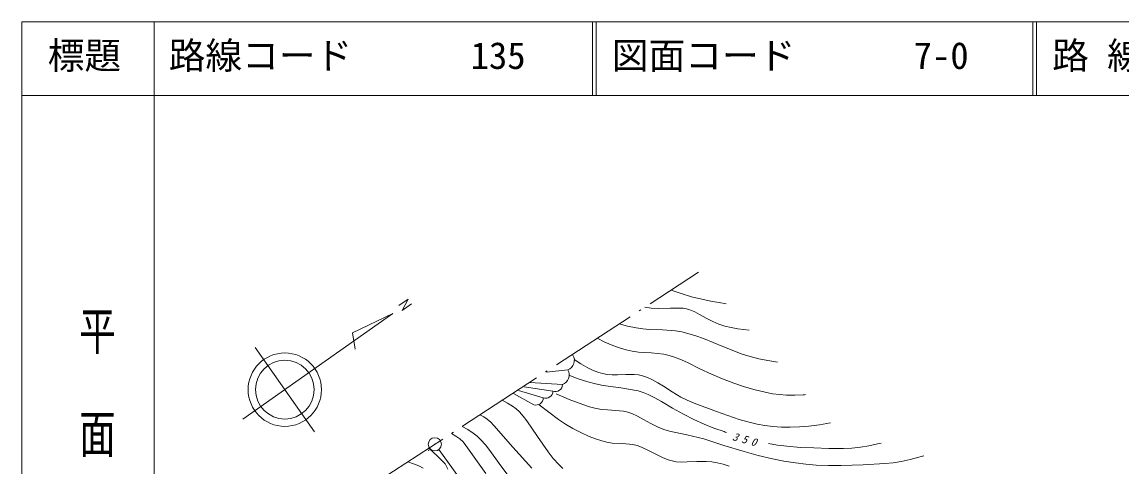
# Model space of a CAD drawing. Units: millimetres, scale not verified. Extents: x 61448 to 701448, y 5061 to 365061.
# Drawn here: x 61448 to 211212, y 304585 to 365061 of the extents above; entities that cross this region are included whole.
import ezdxf
from ezdxf.enums import TextEntityAlignment as Align

# ---------------------------------------------------------------- set-up
doc = ezdxf.new("R2010")
doc.units = ezdxf.units.MM
doc.header["$LTSCALE"] = 1000
doc.linetypes.add('LONG_DASHED_DOTTED', pattern=[15.25, 12, -1.5, 0.25, -1.5])
doc.layers.add('S-SUV', color=7, linetype='Continuous', lineweight=13)
doc.styles.add('@ＭＳ ゴシック', font='')
doc.styles.add('ＭＳ ゴシック', font='')
doc.styles.get('@ＭＳ ゴシック').set_extended_font_data('@MS Gothic')
doc.styles.get('ＭＳ ゴシック').set_extended_font_data('MS Gothic')

msp = doc.modelspace()

# ---------------------------------------------------------------- linework, layer by layer
at = {"layer": 'S-SUV'}
for p, q in [((61448, 365061), (61448, 5061)), ((701448, 365061), (61448, 365061)), ((79448, 365061), (79448, 355061)), ((139198, 365061), (139198, 355061)), ((139698, 365061), (139698, 355061)), ((199198, 365061), (199198, 355061)), ((199698, 365061), (199698, 355061)), ((61448, 355061), (701448, 355061)), ((79448, 355061), (79448, 5061)), ((149892, 328554), (151280, 328071)), ((151280, 328071), (152683, 327647)), ((112808, 326441), (114070, 327328)), ((114070, 327328), (113265, 325783)), ((113265, 325783), (114528, 326680)), ((152683, 327647), (154094, 327296)), ((154094, 327296), (155520, 327003)), ((155520, 327003), (156465, 326835)), ((156465, 326835), (157423, 326681)), ((111994, 325336), (91539, 310962)), ((111994, 325336), (106510, 322704)), ((146304, 326212), (147205, 326088)), ((147205, 326088), (148124, 326022)), ((148124, 326022), (149841, 326092)), ((149841, 326092), (151528, 326099)), ((151528, 326099), (152006, 326014)), ((152006, 326014), (152470, 325870)), ((152470, 325870), (153129, 325576)), ((153129, 325576), (153784, 325216)), ((153784, 325216), (154678, 324706)), ((142837, 323950), (143977, 323638)), ((143977, 323638), (145136, 323385)), ((154678, 324706), (155601, 324249)), ((155601, 324249), (156396, 323924)), ((156396, 323924), (157217, 323654)), ((157217, 323654), (158100, 323434)), ((106510, 322704), (106841, 320493)), ((145136, 323385), (146031, 323252)), ((146031, 323252), (146946, 323178)), ((146946, 323178), (148718, 323116)), ((148718, 323116), (150481, 322993)), ((150481, 322993), (151346, 322852)), ((151346, 322852), (152201, 322651)), ((152201, 322651), (153275, 322325)), ((153275, 322325), (154334, 321941)), ((158100, 323434), (159008, 323270)), ((159008, 323270), (159779, 323169)), ((159779, 323169), (160557, 323094)), ((101291, 309259), (93242, 320714)), ((139839, 321992), (140894, 321471)), ((140894, 321471), (141978, 321004)), ((141978, 321004), (142872, 320680)), ((142872, 320680), (143785, 320413)), ((154334, 321941), (156949, 320851)), ((156949, 320851), (159566, 319825)), ((136676, 319106), (137594, 318503)), ((143785, 320413), (144606, 320233)), ((144606, 320233), (145438, 320112)), ((145438, 320112), (147193, 319989)), ((147193, 319989), (148924, 319807)), ((148924, 319807), (149646, 319647)), ((149646, 319647), (150363, 319425)), ((150363, 319425), (151298, 319056)), ((151298, 319056), (152219, 318628)), ((159566, 319825), (160694, 319480)), ((160694, 319480), (161840, 319191)), ((161840, 319191), (163099, 318933)), ((135821, 317694), (132904, 317372)), ((137594, 318503), (138552, 317947)), ((138552, 317947), (139213, 317634)), ((139213, 317634), (139900, 317376)), ((152219, 318628), (153811, 317823)), ((153811, 317823), (155417, 317078)), ((163099, 318933), (164381, 318716)), ((135965, 316964), (137242, 316472)), ((137242, 316472), (138536, 316039)), ((138536, 316039), (139585, 315761)), ((139900, 317376), (140548, 317194)), ((140548, 317194), (141208, 317071)), ((141208, 317071), (141886, 317013)), ((141886, 317013), (142579, 317015)), ((142579, 317015), (143724, 317070)), ((143724, 317070), (144859, 317064)), ((144859, 317064), (145439, 316992)), ((145439, 316992), (146021, 316858)), ((146021, 316858), (146666, 316639)), ((146666, 316639), (147291, 316363)), ((147291, 316363), (148096, 315934)), ((155417, 317078), (156921, 316446)), ((156921, 316446), (158443, 315872)), ((132489, 313854), (129100, 314886)), ((133802, 314771), (129886, 315353)), ((135115, 315687), (130651, 315948)), ((139585, 315761), (140650, 315542)), ((140650, 315542), (143047, 315212)), ((143047, 315212), (145430, 314823)), ((145430, 314823), (146108, 314611)), ((146108, 314611), (146778, 314339)), ((148096, 315934), (148878, 315449)), ((148878, 315449), (150029, 314689)), ((150029, 314689), (151208, 313982)), ((158443, 315872), (159890, 315389)), ((159890, 315389), (161359, 314962)), ((161359, 314962), (162537, 314669)), ((162537, 314669), (163736, 314433)), ((126877, 313533), (127603, 313161)), ((127603, 313161), (128289, 312741)), ((131176, 312937), (128419, 314439)), ((134223, 314424), (136035, 313664)), ((136035, 313664), (137884, 312955)), ((146778, 314339), (147697, 313876)), ((147697, 313876), (148606, 313352)), ((148606, 313352), (150098, 312460)), ((151208, 313982), (152103, 313545)), ((152103, 313545), (153034, 313159)), ((153034, 313159), (156089, 312015)), ((163736, 314433), (164687, 314304)), ((164687, 314304), (165638, 314236)), ((165638, 314236), (166761, 314227)), ((166761, 314227), (167897, 314280)), ((167897, 314280), (168067, 314291)), ((168067, 314291), (168236, 314304)), ((123860, 311564), (124371, 311300)), ((128289, 312741), (128777, 312374)), ((128777, 312374), (129233, 311955)), ((129233, 311955), (129752, 311381)), ((131941, 312933), (133237, 311897)), ((133237, 311897), (134567, 310910)), ((137884, 312955), (138790, 312662)), ((138790, 312662), (139711, 312428)), ((139711, 312428), (140460, 312296)), ((140460, 312296), (141231, 312223)), ((141231, 312223), (142340, 312168)), ((142340, 312168), (143427, 312053)), ((143427, 312053), (143992, 311923)), ((143992, 311923), (144541, 311733)), ((144541, 311733), (145346, 311361)), ((150098, 312460), (151614, 311624)), ((151614, 311624), (152995, 310931)), ((156089, 312015), (159158, 310929)), ((124371, 311300), (124846, 310986)), ((124846, 310986), (125317, 310574)), ((125317, 310574), (125758, 310105)), ((125758, 310105), (128326, 307171)), ((129752, 311381), (130236, 310754)), ((130236, 310754), (131677, 308602)), ((134567, 310910), (135526, 310280)), ((135526, 310280), (136526, 309695)), ((145346, 311361), (146136, 310930)), ((146136, 310930), (147129, 310381)), ((147129, 310381), (148145, 309886)), ((152995, 310931), (154402, 310292)), ((154402, 310292), (155745, 309754)), ((159158, 310929), (160379, 310582)), ((160379, 310582), (161614, 310293)), ((161614, 310293), (162685, 310102)), ((162685, 310102), (163777, 309969)), ((167382, 309917), (168659, 310022)), ((168659, 310022), (170136, 310208)), ((170136, 310208), (171605, 310448)), ((119972, 309026), (120561, 308668)), ((120561, 308668), (121109, 308265)), ((121429, 309977), (122188, 309549)), ((122188, 309549), (122908, 309074)), ((122908, 309074), (123462, 308631)), ((123462, 308631), (123983, 308136)), ((131677, 308602), (133148, 306514)), ((136526, 309695), (137611, 309132)), ((137611, 309132), (138736, 308616)), ((138736, 308616), (139588, 308277)), ((148145, 309886), (148911, 309580)), ((148911, 309580), (149705, 309327)), ((149705, 309327), (152032, 308843)), ((152032, 308843), (154358, 308297)), ((155745, 309754), (157112, 309272)), ((157112, 309272), (157283, 309215)), ((157283, 309215), (157454, 309159)), ((163777, 309969), (164936, 309892)), ((164936, 309892), (166109, 309874)), ((166109, 309874), (167382, 309917)), ((121109, 308265), (121547, 307856)), ((121547, 307856), (121951, 307394)), ((121951, 307394), (123284, 305449)), ((123983, 308136), (124601, 307451)), ((124601, 307451), (125186, 306711)), ((128326, 307171), (130935, 304282)), ((139588, 308277), (140466, 307994)), ((140466, 307994), (141167, 307825)), ((141167, 307825), (141888, 307714)), ((141888, 307714), (143297, 307644)), ((143297, 307644), (144692, 307514)), ((144692, 307514), (145286, 307371)), ((145286, 307371), (145866, 307168)), ((145866, 307168), (146933, 306672)), ((154358, 308297), (157110, 307391)), ((157110, 307391), (159880, 306542)), ((163185, 307638), (164418, 307428)), ((164418, 307428), (165676, 307275)), ((165676, 307275), (167518, 307127)), ((167518, 307127), (169369, 307039)), ((169369, 307039), (171386, 306977)), ((173400, 306975), (174546, 307031)), ((174546, 307031), (175694, 307147)), ((175694, 307147), (176870, 307337)), ((176870, 307337), (178038, 307586)), ((178038, 307586), (178290, 307647)), ((178290, 307647), (178542, 307709)), ((116879, 307008), (118021, 305956)), ((118021, 305956), (119114, 304868)), ((125186, 306711), (126470, 304912)), ((133148, 306514), (133848, 305628)), ((133848, 305628), (134603, 304770)), ((146933, 306672), (147996, 306111)), ((147996, 306111), (148730, 305744)), ((148730, 305744), (149486, 305434)), ((159880, 306542), (161781, 306029)), ((161781, 306029), (163699, 305573)), ((163699, 305573), (165280, 305257)), ((171386, 306977), (173400, 306975)), ((182467, 305463), (183652, 305786)), ((183652, 305786), (183988, 305887)), ((183988, 305887), (184323, 305990)), ((114007, 305133), (114780, 304893)), ((114780, 304893), (115532, 304595)), ((115532, 304595), (116112, 304301)), ((119114, 304868), (119498, 304147)), ((123284, 305449), (124655, 303556)), ((126470, 304912), (127802, 303150)), ((134603, 304770), (135155, 304234)), ((149486, 305434), (150044, 305274)), ((150044, 305274), (150615, 305172)), ((150615, 305172), (151349, 305125)), ((151349, 305125), (152106, 305137)), ((152106, 305137), (153404, 305200)), ((153404, 305200), (154700, 305203)), ((154700, 305203), (155443, 305143)), ((155443, 305143), (156186, 305021)), ((156186, 305021), (156996, 304814)), ((156996, 304814), (157795, 304546)), ((165280, 305257), (166871, 305000)), ((166871, 305000), (168271, 304829)), ((168271, 304829), (169685, 304718)), ((169685, 304718), (171370, 304664)), ((171370, 304664), (173068, 304670)), ((173068, 304670), (176053, 304758)), ((176053, 304758), (179032, 304907)), ((179032, 304907), (180152, 305023)), ((180152, 305023), (181272, 305200)), ((181272, 305200), (182467, 305463))]:
    msp.add_line(p, q, dxfattribs=at)
at = {"layer": 'S-SUV', "linetype": 'LONG_DASHED_DOTTED'}
for p, q in [((83185, 285017), (153643, 331002)), ((118230, 306816), (132787, 286831))]:
    msp.add_line(p, q, dxfattribs=at)
at = {"layer": 'S-SUV'}
for centre, radius in [((97266, 314987), 5000), ((97266, 314987), 4000), ((117700, 307544), 896), ((117700, 307544), 27), ((116858, 306706), 31.3), ((116858, 306706), 25), ((116858, 306706), 18.8), ((116858, 306706), 12.5), ((116858, 306706), 6.2)]:
    msp.add_circle(centre, radius, dxfattribs=at)
for centre, radius, start, end in [((135343, 318990), 1381, 290.26289, 30.96807), ((134637, 316983), 1381, 290.26289, 30.96807), ((132802, 314805), 1001, 251.78931, 358.04951), ((134115, 315721), 1001, 251.78931, 358.04951), ((131489, 313888), 1001, 251.78931, 358.04951)]:
    msp.add_arc(centre, radius, start, end, dxfattribs=at)

# ---------------------------------------------------------------- texts
at = {"layer": 'S-SUV', "style": 'ＭＳ ゴシック'}
for s, p in [('標題', (64948, 357561)), ('路線コード', (81448, 357561)), ('図面コード', (141827, 357561)), ('路 線 名', (201827, 357561)), ('135', (122590, 357561)), ('7-0', (182969, 357561))]:
    msp.add_text(s, height=3666, dxfattribs=at).set_placement(p, align=Align.BOTTOM_LEFT)
at = {"layer": 'S-SUV', "style": '@ＭＳ ゴシック', "width": 1.4}
msp.add_text('平  面  図', height=3666, rotation=270, dxfattribs=at).set_placement((68725, 326536), align=Align.BOTTOM_LEFT)
at = {"layer": 'S-SUV', "insert": (158174, 308109), "char_height": 1100, "attachment_point": 7, "rotation": 344.9, "style": 'ＭＳ ゴシック'}
msp.add_mtext('\\T1.73;\\Q15;350', dxfattribs=at)

doc.saveas('drawing.dxf')
